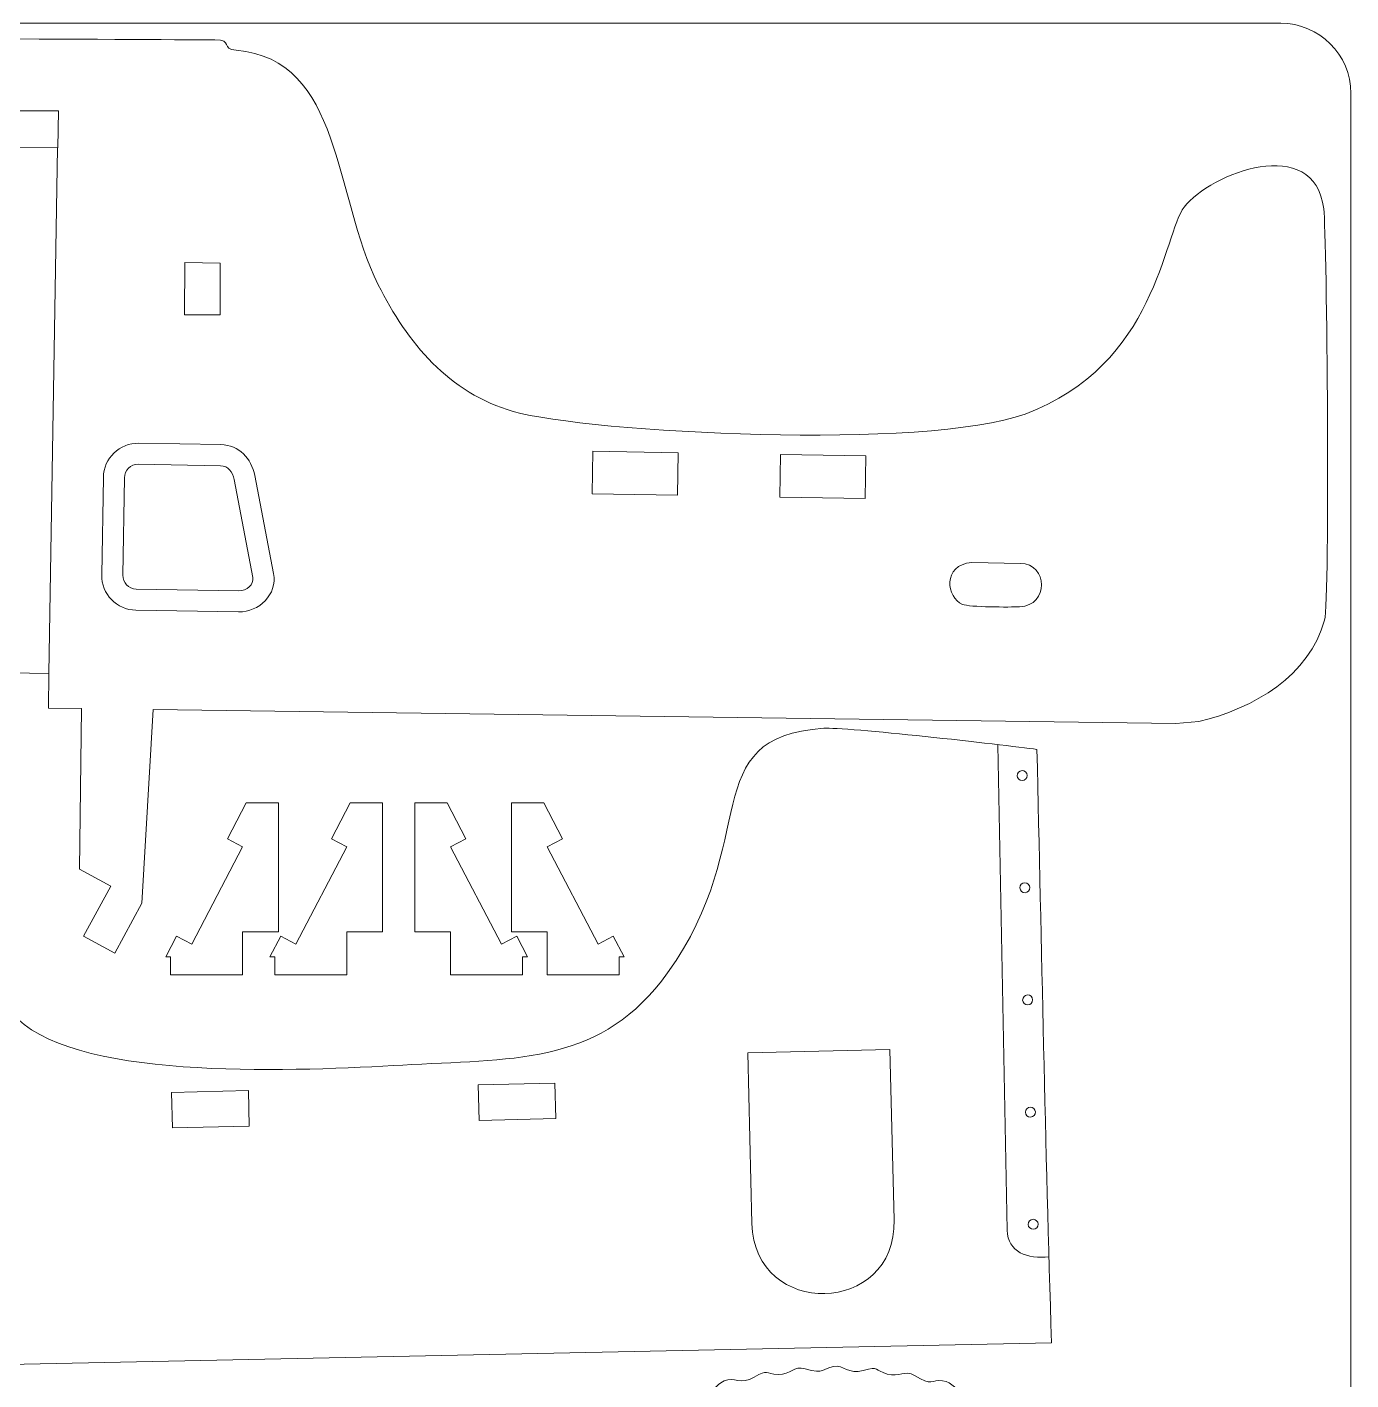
# Model space of a CAD drawing. Header units: centimetres. Extents: x -37.7 to 20.3, y -13.5 to 74.5.
# Drawn here: x 10.91 to 20.34, y 20.8 to 30.44 of the extents above; entities that cross this region are included whole.
import ezdxf

# ---------------------------------------------------------------- set-up
doc = ezdxf.new("R2010")
doc.units = ezdxf.units.CM
doc.header["$MEASUREMENT"] = 0
doc.layers.add('Camada 1', color=7, linetype='Continuous')

msp = doc.modelspace()

# ---------------------------------------------------------------- linework, layer by layer
at = {"layer": 'Camada 1', "color": 175, "lineweight": 20}
msp.add_open_spline([(-8.66006, -13.0371), (-8.66006, -13.3121), (-8.43505, -13.5371), (-8.16006, -13.5371), (-8.16006, -13.5371), (-8.16006, -13.5371), (19.83995, -13.5371), (19.83995, -13.5371), (19.83995, -13.5371), (20.11494, -13.5371), (20.33994, -13.3121), (20.33994, -13.0371), (20.33994, -13.0371), (20.33994, -13.0371), (20.33994, 29.96291), (20.33994, 29.96291), (20.33994, 29.96291), (20.33994, 30.23792), (20.11494, 30.46292), (19.83995, 30.46292), (19.83995, 30.46292), (19.83995, 30.46292), (-8.16006, 30.46292), (-8.16006, 30.46292), (-8.16006, 30.46292), (-8.43505, 30.46292), (-8.66006, 30.23792), (-8.66006, 29.96291)], degree=3, knots=[0, 0, 0, 0, 0.125, 0.125, 0.125, 0.125, 0.25, 0.25, 0.25, 0.25, 0.375, 0.375, 0.375, 0.375, 0.5, 0.5, 0.5, 0.5, 0.625, 0.625, 0.625, 0.625, 0.75, 0.75, 0.75, 0.75, 1, 1, 1, 1], dxfattribs=at)
at = {"layer": 'Camada 1', "lineweight": 9}
for points, knots in [([(11.81187, 25.57552), (11.81187, 25.57552), (11.73122, 24.19719), (11.73122, 24.19719), (11.73122, 24.19719), (11.73122, 24.19719), (11.53785, 23.84146), (11.53785, 23.84146), (11.53785, 23.84146), (11.53785, 23.84146), (11.31554, 23.9623), (11.31554, 23.9623), (11.31554, 23.9623), (11.31554, 23.9623), (11.50891, 24.31803), (11.50891, 24.31803), (11.50891, 24.31803), (11.50891, 24.31803), (11.28659, 24.43887), (11.28659, 24.43887), (11.28659, 24.43887), (11.28659, 24.43887), (11.30161, 25.58243), (11.30161, 25.58243), (11.30161, 25.58243), (11.30161, 25.58243), (11.06629, 25.58561), (11.06629, 25.58561), (11.06629, 25.58561), (11.06629, 25.58561), (11.06958, 25.8321), (11.06958, 25.8321), (11.06958, 25.8321), (11.06958, 25.8321), (10.79372, 25.8367), (10.79372, 25.8367), (10.79372, 25.8367), (10.79372, 25.8367), (10.85501, 29.57863), (10.85501, 29.57863), (10.85501, 29.57863), (10.85501, 29.57863), (11.133, 29.57401), (11.133, 29.57401), (11.133, 29.57401), (11.133, 29.57401), (11.13738, 29.8378), (11.13738, 29.8378), (11.13738, 29.8378), (8.81763, 29.84999), (6.32953, 29.83576), (4.03109, 29.87563), (4.03109, 29.87563), (4.03109, 29.87563), (4.02672, 29.60996), (4.02672, 29.60996), (4.02672, 29.60996), (4.02672, 29.60996), (3.77372, 29.61411), (3.77372, 29.61411), (3.77372, 29.61411), (3.77372, 29.61411), (3.76705, 29.20928), (3.76705, 29.20928), (3.76705, 29.20928), (3.76705, 29.20928), (4.02005, 29.20509), (4.02005, 29.20509), (4.02005, 29.20509), (4.02005, 29.20509), (3.96804, 26.06289), (3.96804, 26.06289), (3.96804, 26.06289), (3.96804, 26.06289), (3.71503, 26.06708), (3.71503, 26.06708), (3.71503, 26.06708), (3.71503, 26.06708), (3.70834, 25.66291), (3.70834, 25.66291), (3.70834, 25.66291), (3.70834, 25.66291), (-6.46866, 25.79428), (-6.46866, 25.79428), (-6.46866, 25.79428), (-6.43463, 27.19503), (-6.42061, 28.61667), (-6.39841, 30.01976), (-6.39841, 30.01976), (-6.15872, 30.05591), (-5.02435, 30.19153), (-4.88119, 30.18279), (-4.88119, 30.18279), (-3.95779, 30.1264), (-4.44177, 29.38707), (-3.75576, 28.44967), (-3.75576, 28.44967), (-3.28688, 27.80898), (-2.69517, 27.8467), (-1.9288, 27.81101), (-1.9288, 27.81101), (-1.27666, 27.78065), (0.30221, 27.69842), (0.82886, 28.11938), (0.82886, 28.11938), (1.57026, 28.71199), (1.29694, 29.9521), (2.34033, 30.21941), (2.34033, 30.21941), (2.34033, 30.21941), (2.68761, 30.30839), (2.68761, 30.30839), (2.68761, 30.30839), (3.36838, 30.40752), (11.10248, 30.34658), (12.25161, 30.34401), (12.25161, 30.34401), (12.38129, 30.34372), (12.29202, 30.27988), (12.40333, 30.27017), (12.40333, 30.27017), (13.16022, 30.20407), (13.09279, 29.24076), (13.41453, 28.59965), (13.41453, 28.59965), (13.62226, 28.18571), (13.91775, 27.82906), (14.37487, 27.69838), (14.37487, 27.69838), (14.91124, 27.54504), (17.3188, 27.42032), (18.01993, 27.67963), (18.01993, 27.67963), (18.95853, 28.02675), (19.0038, 28.95917), (19.15289, 29.15329), (19.15289, 29.15329), (19.33702, 29.39304), (20.08168, 29.68057), (20.14632, 29.14035), (20.14632, 29.14035), (20.16985, 28.94377), (20.19151, 26.35844), (20.15203, 26.21227), (20.15203, 26.21227), (20.0451, 25.81636), (19.64996, 25.58369), (19.2565, 25.48905), (19.2565, 25.48905), (19.2565, 25.48905), (19.09201, 25.47692), (19.09201, 25.47692), (19.09201, 25.47692), (19.09201, 25.47692), (11.81187, 25.57552), (11.81187, 25.57552)], [0, 0, 0, 0, 0.025, 0.025, 0.025, 0.025, 0.05, 0.05, 0.05, 0.05, 0.075, 0.075, 0.075, 0.075, 0.1, 0.1, 0.1, 0.1, 0.125, 0.125, 0.125, 0.125, 0.15, 0.15, 0.15, 0.15, 0.175, 0.175, 0.175, 0.175, 0.2, 0.2, 0.2, 0.2, 0.225, 0.225, 0.225, 0.225, 0.25, 0.25, 0.25, 0.25, 0.275, 0.275, 0.275, 0.275, 0.3, 0.3, 0.3, 0.3, 0.325, 0.325, 0.325, 0.325, 0.35, 0.35, 0.35, 0.35, 0.375, 0.375, 0.375, 0.375, 0.4, 0.4, 0.4, 0.4, 0.425, 0.425, 0.425, 0.425, 0.45, 0.45, 0.45, 0.45, 0.475, 0.475, 0.475, 0.475, 0.5, 0.5, 0.5, 0.5, 0.525, 0.525, 0.525, 0.525, 0.55, 0.55, 0.55, 0.55, 0.575, 0.575, 0.575, 0.575, 0.6, 0.6, 0.6, 0.6, 0.625, 0.625, 0.625, 0.625, 0.65, 0.65, 0.65, 0.65, 0.675, 0.675, 0.675, 0.675, 0.7, 0.7, 0.7, 0.7, 0.725, 0.725, 0.725, 0.725, 0.75, 0.75, 0.75, 0.75, 0.775, 0.775, 0.775, 0.775, 0.8, 0.8, 0.8, 0.8, 0.825, 0.825, 0.825, 0.825, 0.85, 0.85, 0.85, 0.85, 0.875, 0.875, 0.875, 0.875, 0.9, 0.9, 0.9, 0.9, 0.925, 0.925, 0.925, 0.925, 0.95, 0.95, 0.95, 0.95, 1, 1, 1, 1]), ([(12.28893, 28.75378), (12.28893, 28.75378), (12.28818, 28.38559), (12.28818, 28.38559), (12.28818, 28.38559), (12.28818, 28.38559), (12.03513, 28.38614), (12.03513, 28.38614), (12.03513, 28.38614), (12.03513, 28.38614), (12.03594, 28.75799), (12.03594, 28.75799), (12.03594, 28.75799), (12.03594, 28.75799), (12.28893, 28.75378), (12.28893, 28.75378)], [0, 0, 0, 0, 0.2, 0.2, 0.2, 0.2, 0.4, 0.4, 0.4, 0.4, 0.6, 0.6, 0.6, 0.6, 1, 1, 1, 1]), ([(15.54904, 27.40442), (15.54904, 27.40442), (14.94181, 27.41451), (14.94181, 27.41451), (14.94181, 27.41451), (14.94181, 27.41451), (14.93676, 27.11091), (14.93676, 27.11091), (14.93676, 27.11091), (14.93676, 27.11091), (15.544, 27.10081), (15.544, 27.10081), (15.544, 27.10081), (15.544, 27.10081), (15.54904, 27.40442), (15.54904, 27.40442)], [0, 0, 0, 0, 0.2, 0.2, 0.2, 0.2, 0.4, 0.4, 0.4, 0.4, 0.6, 0.6, 0.6, 0.6, 1, 1, 1, 1]), ([(16.2727, 27.0887), (16.2727, 27.0887), (16.27774, 27.3923), (16.27774, 27.3923), (16.27774, 27.3923), (16.27774, 27.3923), (16.88498, 27.38221), (16.88498, 27.38221), (16.88498, 27.38221), (16.88498, 27.38221), (16.87993, 27.0786), (16.87993, 27.0786), (16.87993, 27.0786), (16.87993, 27.0786), (16.2727, 27.0887), (16.2727, 27.0887)], [0, 0, 0, 0, 0.2, 0.2, 0.2, 0.2, 0.4, 0.4, 0.4, 0.4, 0.6, 0.6, 0.6, 0.6, 1, 1, 1, 1]), ([(17.98085, 26.30663), (17.91342, 26.30372), (17.62312, 26.30419), (17.57412, 26.32402), (17.57412, 26.32402), (17.46065, 26.36992), (17.42641, 26.60704), (17.63945, 26.62205), (17.63945, 26.62205), (17.63945, 26.62205), (17.986, 26.61629), (17.986, 26.61629), (17.986, 26.61629), (18.18523, 26.61298), (18.19029, 26.31564), (17.98085, 26.30663)], [0, 0, 0, 0, 0.2, 0.2, 0.2, 0.2, 0.4, 0.4, 0.4, 0.4, 0.6, 0.6, 0.6, 0.6, 1, 1, 1, 1]), ([(-0.07, 20.70151), (-0.07, 20.70151), (0.02165, 19.32387), (0.02165, 19.32387), (0.02165, 19.32387), (0.02165, 19.32387), (0.21786, 18.9697), (0.21786, 18.9697), (0.21786, 18.9697), (0.21786, 18.9697), (0.4392, 19.09231), (0.4392, 19.09231), (0.4392, 19.09231), (0.4392, 19.09231), (0.24299, 19.44648), (0.24299, 19.44648), (0.24299, 19.44648), (0.24299, 19.44648), (0.46433, 19.56909), (0.46433, 19.56909), (0.46433, 19.56909), (0.46433, 19.56909), (0.44019, 20.71249), (0.44019, 20.71249), (0.44019, 20.71249), (0.44019, 20.71249), (0.67547, 20.71755), (0.67547, 20.71755), (0.67547, 20.71755), (0.67547, 20.71755), (0.67022, 20.96401), (0.67022, 20.96401), (0.67022, 20.96401), (0.67022, 20.96401), (0.94603, 20.97081), (0.94603, 20.97081), (0.94603, 20.97081), (0.94603, 20.97081), (0.85488, 24.71214), (0.85488, 24.71214), (0.85488, 24.71214), (0.85488, 24.71214), (0.57693, 24.7053), (0.57693, 24.7053), (0.57693, 24.7053), (0.57693, 24.7053), (0.57044, 24.96904), (0.57044, 24.96904), (0.57044, 24.96904), (2.89003, 24.99974), (5.37816, 25.00538), (7.67621, 25.0636), (7.67621, 25.0636), (7.67621, 25.0636), (7.68269, 24.79796), (7.68269, 24.79796), (7.68269, 24.79796), (7.68269, 24.79796), (7.93566, 24.80414), (7.93566, 24.80414), (7.93566, 24.80414), (7.93566, 24.80414), (7.94556, 24.39937), (7.94556, 24.39937), (7.94556, 24.39937), (7.94556, 24.39937), (7.6926, 24.39317), (7.6926, 24.39317), (7.6926, 24.39317), (7.6926, 24.39317), (7.76969, 21.25148), (7.76969, 21.25148), (7.76969, 21.25148), (7.76969, 21.25148), (8.02266, 21.25769), (8.02266, 21.25769), (8.02266, 21.25769), (8.02266, 21.25769), (8.03257, 20.85359), (8.03257, 20.85359), (8.03257, 20.85359), (8.03257, 20.85359), (18.2082, 21.06619), (18.2082, 21.06619), (18.2082, 21.06619), (18.16299, 22.46662), (18.13762, 23.8881), (18.10423, 25.29097), (18.10423, 25.29097), (17.86425, 25.32521), (16.72884, 25.45177), (16.58576, 25.44189), (16.58576, 25.44189), (15.66284, 25.37812), (16.1527, 24.64268), (15.47419, 23.69983), (15.47419, 23.69983), (15.01044, 23.05542), (14.41845, 23.08841), (13.65239, 23.04661), (13.65239, 23.04661), (13.00052, 23.01105), (11.42235, 22.91622), (10.89236, 23.33296), (10.89236, 23.33296), (10.14625, 23.91964), (10.40967, 25.16189), (9.36417, 25.42086), (9.36417, 25.42086), (9.36417, 25.42086), (9.01619, 25.50707), (9.01619, 25.50707), (9.01619, 25.50707), (8.33465, 25.60076), (0.60129, 25.47808), (-0.54779, 25.46635), (-0.54779, 25.46635), (-0.67747, 25.46502), (-0.58769, 25.4019), (-0.69891, 25.3913), (-0.69891, 25.3913), (-1.45525, 25.31916), (-1.38013, 24.35641), (-1.69674, 23.71276), (-1.69674, 23.71276), (-1.90116, 23.29717), (-2.1938, 22.93818), (-2.64986, 22.80384), (-2.64986, 22.80384), (-3.185, 22.64623), (-5.59148, 22.5023), (-6.29466, 22.756), (-6.29466, 22.756), (-7.236, 23.09562), (-7.28871, 24.02765), (-7.43935, 24.22057), (-7.43935, 24.22057), (-7.62538, 24.45884), (-8.37232, 24.74042), (-8.43264, 24.19971), (-8.43264, 24.19971), (-8.4546, 24.00295), (-8.45562, 21.41752), (-8.41498, 21.27167), (-8.41498, 21.27167), (-8.30489, 20.87662), (-7.9079, 20.64712), (-7.5137, 20.55562), (-7.5137, 20.55562), (-7.5137, 20.55562), (-7.34912, 20.54481), (-7.34912, 20.54481), (-7.34912, 20.54481), (-7.34912, 20.54481), (-0.07, 20.70151), (-0.07, 20.70151)], [0, 0, 0, 0, 0.025, 0.025, 0.025, 0.025, 0.05, 0.05, 0.05, 0.05, 0.075, 0.075, 0.075, 0.075, 0.1, 0.1, 0.1, 0.1, 0.125, 0.125, 0.125, 0.125, 0.15, 0.15, 0.15, 0.15, 0.175, 0.175, 0.175, 0.175, 0.2, 0.2, 0.2, 0.2, 0.225, 0.225, 0.225, 0.225, 0.25, 0.25, 0.25, 0.25, 0.275, 0.275, 0.275, 0.275, 0.3, 0.3, 0.3, 0.3, 0.325, 0.325, 0.325, 0.325, 0.35, 0.35, 0.35, 0.35, 0.375, 0.375, 0.375, 0.375, 0.4, 0.4, 0.4, 0.4, 0.425, 0.425, 0.425, 0.425, 0.45, 0.45, 0.45, 0.45, 0.475, 0.475, 0.475, 0.475, 0.5, 0.5, 0.5, 0.5, 0.525, 0.525, 0.525, 0.525, 0.55, 0.55, 0.55, 0.55, 0.575, 0.575, 0.575, 0.575, 0.6, 0.6, 0.6, 0.6, 0.625, 0.625, 0.625, 0.625, 0.65, 0.65, 0.65, 0.65, 0.675, 0.675, 0.675, 0.675, 0.7, 0.7, 0.7, 0.7, 0.725, 0.725, 0.725, 0.725, 0.75, 0.75, 0.75, 0.75, 0.775, 0.775, 0.775, 0.775, 0.8, 0.8, 0.8, 0.8, 0.825, 0.825, 0.825, 0.825, 0.85, 0.85, 0.85, 0.85, 0.875, 0.875, 0.875, 0.875, 0.9, 0.9, 0.9, 0.9, 0.925, 0.925, 0.925, 0.925, 0.95, 0.95, 0.95, 0.95, 1, 1, 1, 1]), ([(12.70343, 24.91006), (12.70343, 24.91006), (12.70343, 23.99214), (12.70343, 23.99214), (12.70343, 23.99214), (12.70343, 23.99214), (12.44844, 23.99214), (12.44844, 23.99214), (12.44844, 23.99214), (12.44844, 23.99214), (12.44844, 23.68618), (12.44844, 23.68618), (12.44844, 23.68618), (12.44844, 23.68618), (11.93564, 23.68618), (11.93564, 23.68618), (11.93564, 23.68618), (11.93564, 23.68618), (11.93564, 23.81436), (11.93564, 23.81436), (11.93564, 23.81436), (11.93564, 23.81436), (11.90088, 23.81436), (11.90088, 23.81436), (11.90088, 23.81436), (11.90088, 23.81436), (11.97737, 23.96081), (11.97737, 23.96081), (11.97737, 23.96081), (11.97737, 23.96081), (12.08585, 23.90415), (12.08585, 23.90415), (12.08585, 23.90415), (12.08585, 23.90415), (12.44844, 24.59846), (12.44844, 24.59846), (12.44844, 24.59846), (12.44844, 24.59846), (12.33997, 24.65511), (12.33997, 24.65511), (12.33997, 24.65511), (12.33997, 24.65511), (12.4731, 24.91006), (12.4731, 24.91006), (12.4731, 24.91006), (12.4731, 24.91006), (12.70343, 24.91006), (12.70343, 24.91006)], [0, 0, 0, 0, 0.0769231, 0.0769231, 0.0769231, 0.0769231, 0.1538462, 0.1538462, 0.1538462, 0.1538462, 0.2307692, 0.2307692, 0.2307692, 0.2307692, 0.3076923, 0.3076923, 0.3076923, 0.3076923, 0.3846154, 0.3846154, 0.3846154, 0.3846154, 0.4615385, 0.4615385, 0.4615385, 0.4615385, 0.5384615, 0.5384615, 0.5384615, 0.5384615, 0.6153846, 0.6153846, 0.6153846, 0.6153846, 0.6923077, 0.6923077, 0.6923077, 0.6923077, 0.7692308, 0.7692308, 0.7692308, 0.7692308, 0.8461538, 0.8461538, 0.8461538, 0.8461538, 1, 1, 1, 1]), ([(13.44552, 24.91006), (13.44552, 24.91006), (13.44552, 23.99214), (13.44552, 23.99214), (13.44552, 23.99214), (13.44552, 23.99214), (13.19053, 23.99214), (13.19053, 23.99214), (13.19053, 23.99214), (13.19053, 23.99214), (13.19053, 23.68618), (13.19053, 23.68618), (13.19053, 23.68618), (13.19053, 23.68618), (12.67773, 23.68618), (12.67773, 23.68618), (12.67773, 23.68618), (12.67773, 23.68618), (12.67773, 23.81436), (12.67773, 23.81436), (12.67773, 23.81436), (12.67773, 23.81436), (12.64297, 23.81436), (12.64297, 23.81436), (12.64297, 23.81436), (12.64297, 23.81436), (12.71946, 23.96081), (12.71946, 23.96081), (12.71946, 23.96081), (12.71946, 23.96081), (12.82794, 23.90415), (12.82794, 23.90415), (12.82794, 23.90415), (12.82794, 23.90415), (13.19053, 24.59846), (13.19053, 24.59846), (13.19053, 24.59846), (13.19053, 24.59846), (13.08206, 24.65511), (13.08206, 24.65511), (13.08206, 24.65511), (13.08206, 24.65511), (13.21519, 24.91006), (13.21519, 24.91006), (13.21519, 24.91006), (13.21519, 24.91006), (13.44552, 24.91006), (13.44552, 24.91006)], [0, 0, 0, 0, 0.0769231, 0.0769231, 0.0769231, 0.0769231, 0.1538462, 0.1538462, 0.1538462, 0.1538462, 0.2307692, 0.2307692, 0.2307692, 0.2307692, 0.3076923, 0.3076923, 0.3076923, 0.3076923, 0.3846154, 0.3846154, 0.3846154, 0.3846154, 0.4615385, 0.4615385, 0.4615385, 0.4615385, 0.5384615, 0.5384615, 0.5384615, 0.5384615, 0.6153846, 0.6153846, 0.6153846, 0.6153846, 0.6923077, 0.6923077, 0.6923077, 0.6923077, 0.7692308, 0.7692308, 0.7692308, 0.7692308, 0.8461538, 0.8461538, 0.8461538, 0.8461538, 1, 1, 1, 1]), ([(13.6739, 24.91006), (13.6739, 24.91006), (13.6739, 23.99214), (13.6739, 23.99214), (13.6739, 23.99214), (13.6739, 23.99214), (13.92889, 23.99214), (13.92889, 23.99214), (13.92889, 23.99214), (13.92889, 23.99214), (13.92889, 23.68618), (13.92889, 23.68618), (13.92889, 23.68618), (13.92889, 23.68618), (14.44169, 23.68618), (14.44169, 23.68618), (14.44169, 23.68618), (14.44169, 23.68618), (14.44169, 23.81436), (14.44169, 23.81436), (14.44169, 23.81436), (14.44169, 23.81436), (14.47645, 23.81436), (14.47645, 23.81436), (14.47645, 23.81436), (14.47645, 23.81436), (14.39996, 23.96081), (14.39996, 23.96081), (14.39996, 23.96081), (14.39996, 23.96081), (14.29148, 23.90415), (14.29148, 23.90415), (14.29148, 23.90415), (14.29148, 23.90415), (13.92889, 24.59846), (13.92889, 24.59846), (13.92889, 24.59846), (13.92889, 24.59846), (14.03736, 24.65511), (14.03736, 24.65511), (14.03736, 24.65511), (14.03736, 24.65511), (13.90423, 24.91006), (13.90423, 24.91006), (13.90423, 24.91006), (13.90423, 24.91006), (13.6739, 24.91006), (13.6739, 24.91006)], [0, 0, 0, 0, 0.0769231, 0.0769231, 0.0769231, 0.0769231, 0.1538462, 0.1538462, 0.1538462, 0.1538462, 0.2307692, 0.2307692, 0.2307692, 0.2307692, 0.3076923, 0.3076923, 0.3076923, 0.3076923, 0.3846154, 0.3846154, 0.3846154, 0.3846154, 0.4615385, 0.4615385, 0.4615385, 0.4615385, 0.5384615, 0.5384615, 0.5384615, 0.5384615, 0.6153846, 0.6153846, 0.6153846, 0.6153846, 0.6923077, 0.6923077, 0.6923077, 0.6923077, 0.7692308, 0.7692308, 0.7692308, 0.7692308, 0.8461538, 0.8461538, 0.8461538, 0.8461538, 1, 1, 1, 1]), ([(14.36182, 24.91006), (14.36182, 24.91006), (14.36182, 23.99214), (14.36182, 23.99214), (14.36182, 23.99214), (14.36182, 23.99214), (14.61681, 23.99214), (14.61681, 23.99214), (14.61681, 23.99214), (14.61681, 23.99214), (14.61681, 23.68618), (14.61681, 23.68618), (14.61681, 23.68618), (14.61681, 23.68618), (15.12961, 23.68618), (15.12961, 23.68618), (15.12961, 23.68618), (15.12961, 23.68618), (15.12961, 23.81436), (15.12961, 23.81436), (15.12961, 23.81436), (15.12961, 23.81436), (15.16437, 23.81436), (15.16437, 23.81436), (15.16437, 23.81436), (15.16437, 23.81436), (15.08788, 23.96081), (15.08788, 23.96081), (15.08788, 23.96081), (15.08788, 23.96081), (14.9794, 23.90415), (14.9794, 23.90415), (14.9794, 23.90415), (14.9794, 23.90415), (14.61681, 24.59846), (14.61681, 24.59846), (14.61681, 24.59846), (14.61681, 24.59846), (14.72528, 24.65511), (14.72528, 24.65511), (14.72528, 24.65511), (14.72528, 24.65511), (14.59215, 24.91006), (14.59215, 24.91006), (14.59215, 24.91006), (14.59215, 24.91006), (14.36182, 24.91006), (14.36182, 24.91006)], [0, 0, 0, 0, 0.0769231, 0.0769231, 0.0769231, 0.0769231, 0.1538462, 0.1538462, 0.1538462, 0.1538462, 0.2307692, 0.2307692, 0.2307692, 0.2307692, 0.3076923, 0.3076923, 0.3076923, 0.3076923, 0.3846154, 0.3846154, 0.3846154, 0.3846154, 0.4615385, 0.4615385, 0.4615385, 0.4615385, 0.5384615, 0.5384615, 0.5384615, 0.5384615, 0.6153846, 0.6153846, 0.6153846, 0.6153846, 0.6923077, 0.6923077, 0.6923077, 0.6923077, 0.7692308, 0.7692308, 0.7692308, 0.7692308, 0.8461538, 0.8461538, 0.8461538, 0.8461538, 1, 1, 1, 1]), ([(17.08698, 21.94043), (17.08698, 21.94043), (17.0571, 23.15471), (17.0571, 23.15471), (17.0571, 23.15471), (17.0571, 23.15471), (16.0452, 23.12981), (16.0452, 23.12981), (16.0452, 23.12981), (16.0452, 23.12981), (16.07508, 21.91553), (16.07508, 21.91553), (16.07508, 21.91553), (16.09186, 21.23359), (17.10377, 21.25845), (17.08698, 21.94043)], [0, 0, 0, 0, 0.2, 0.2, 0.2, 0.2, 0.4, 0.4, 0.4, 0.4, 0.6, 0.6, 0.6, 0.6, 1, 1, 1, 1]), ([(12.48954, 22.86199), (12.48954, 22.86199), (11.94311, 22.84854), (11.94311, 22.84854), (11.94311, 22.84854), (11.94311, 22.84854), (11.94934, 22.59557), (11.94934, 22.59557), (11.94934, 22.59557), (11.94934, 22.59557), (12.49576, 22.60902), (12.49576, 22.60902), (12.49576, 22.60902), (12.49576, 22.60902), (12.48954, 22.86199), (12.48954, 22.86199)], [0, 0, 0, 0, 0.2, 0.2, 0.2, 0.2, 0.4, 0.4, 0.4, 0.4, 0.6, 0.6, 0.6, 0.6, 1, 1, 1, 1]), ([(14.13151, 22.64927), (14.13151, 22.64927), (14.12528, 22.90225), (14.12528, 22.90225), (14.12528, 22.90225), (14.12528, 22.90225), (14.67171, 22.91569), (14.67171, 22.91569), (14.67171, 22.91569), (14.67171, 22.91569), (14.67793, 22.66272), (14.67793, 22.66272), (14.67793, 22.66272), (14.67793, 22.66272), (14.13151, 22.64927), (14.13151, 22.64927)], [0, 0, 0, 0, 0.2, 0.2, 0.2, 0.2, 0.4, 0.4, 0.4, 0.4, 0.6, 0.6, 0.6, 0.6, 1, 1, 1, 1]), ([(13.92138, 16.71283), (13.90818, 16.84174), (13.82524, 16.82614), (13.82797, 16.92152), (13.82797, 16.92152), (13.83222, 17.06964), (13.79339, 17.03777), (13.75929, 17.11228), (13.75929, 17.11228), (13.72784, 17.18095), (13.78929, 17.22964), (13.73248, 17.32426), (13.73248, 17.32426), (13.66952, 17.42911), (13.71125, 17.39986), (13.71277, 17.49537), (13.71277, 17.49537), (13.71424, 17.58834), (13.64859, 17.60635), (13.67285, 17.68755), (13.67285, 17.68755), (13.71536, 17.82981), (13.66952, 17.80863), (13.65586, 17.88951), (13.65586, 17.88951), (13.64325, 17.96414), (13.7154, 17.99509), (13.68491, 18.10115), (13.68491, 18.10115), (13.65115, 18.21858), (13.68375, 18.17957), (13.70993, 18.27157), (13.70993, 18.27157), (13.73538, 18.36098), (13.67694, 18.39559), (13.72121, 18.46751), (13.72121, 18.46751), (13.79907, 18.59407), (13.74935, 18.58543), (13.75713, 18.66706), (13.75713, 18.66706), (13.7643, 18.74251), (13.84212, 18.75362), (13.84001, 18.86387), (13.84001, 18.86387), (13.8377, 18.98611), (13.85911, 18.93995), (13.90824, 19.02209), (13.90824, 19.02209), (13.95595, 19.10191), (13.90844, 19.15028), (13.96972, 19.20836), (13.96972, 19.20836), (14.0775, 19.31054), (14.02752, 19.31524), (14.05618, 19.39199), (14.05618, 19.39199), (14.08267, 19.46289), (14.16062, 19.45345), (14.18716, 19.5605), (14.18716, 19.5605), (14.21665, 19.67936), (14.22548, 19.62913), (14.29425, 19.69565), (14.29425, 19.69565), (14.36078, 19.75999), (14.32731, 19.8195), (14.4018, 19.85977), (14.4018, 19.85977), (14.53258, 19.93043), (14.48504, 19.94766), (14.53263, 20.01459), (14.53263, 20.01459), (14.57655, 20.07637), (14.64951, 20.04708), (14.70278, 20.14357), (14.70278, 20.14357), (14.76193, 20.25069), (14.75767, 20.19997), (14.84122, 20.24641), (14.84122, 20.24641), (14.92212, 20.29137), (14.9053, 20.35747), (14.9875, 20.37709), (14.9875, 20.37709), (15.13206, 20.41164), (15.09078, 20.44057), (15.154, 20.49284), (15.154, 20.49284), (15.21218, 20.54093), (15.2751, 20.49425), (15.35185, 20.5736), (15.35185, 20.5736), (15.43687, 20.66146), (15.41933, 20.61363), (15.51205, 20.63684), (15.51205, 20.63684), (15.60209, 20.65938), (15.60265, 20.72756), (15.68729, 20.72518), (15.68729, 20.72518), (15.83576, 20.72103), (15.80344, 20.75976), (15.87799, 20.79387), (15.87799, 20.79387), (15.94668, 20.82532), (15.9954, 20.7639), (16.09002, 20.82068), (16.09002, 20.82068), (16.19477, 20.88357), (16.16549, 20.84196), (16.26109, 20.84039), (16.26109, 20.84039), (16.35377, 20.83889), (16.37232, 20.9045), (16.45326, 20.88031), (16.45326, 20.88031), (16.59554, 20.83782), (16.57427, 20.88361), (16.65526, 20.89729), (16.65526, 20.89729), (16.72987, 20.90991), (16.76091, 20.83773), (16.86691, 20.86825), (16.86691, 20.86825), (16.98418, 20.90204), (16.94533, 20.8694), (17.0373, 20.84323), (17.0373, 20.84323), (17.12673, 20.81779), (17.16141, 20.87621), (17.23325, 20.83196), (17.23325, 20.83196), (17.35963, 20.75411), (17.35127, 20.80381), (17.4328, 20.79603), (17.4328, 20.79603), (17.50815, 20.78885), (17.51947, 20.71102), (17.6296, 20.71316), (17.6296, 20.71316), (17.75182, 20.71554), (17.70573, 20.69395), (17.78786, 20.64492), (17.78786, 20.64492), (17.86774, 20.59722), (17.9161, 20.64465), (17.9741, 20.58346), (17.9741, 20.58346), (18.07627, 20.47565), (18.08108, 20.52564), (18.15772, 20.49698), (18.15772, 20.49698), (18.22862, 20.47046), (18.21921, 20.39252), (18.32623, 20.36601), (18.32623, 20.36601), (18.44507, 20.33656), (18.39488, 20.32759), (18.46139, 20.25891), (18.46139, 20.25891), (18.52582, 20.19236), (18.58533, 20.22577), (18.6255, 20.15135), (18.6255, 20.15135), (18.69598, 20.02076), (18.71372, 20.06796), (18.78034, 20.02053), (18.78034, 20.02053), (18.84205, 19.97663), (18.81279, 19.9037), (18.90934, 19.85039), (18.90934, 19.85039), (19.01638, 19.79128), (18.96576, 19.79537), (19.01212, 19.71195), (19.01212, 19.71195), (19.06084, 19.62431), (19.12642, 19.65416), (19.14515, 19.55297), (19.14515, 19.55297), (19.17295, 19.40279), (19.27612, 19.45055), (19.28474, 19.32646), (19.28474, 19.32646), (19.29469, 19.18332), (19.39168, 19.2041), (19.39733, 19.10464), (19.39733, 19.10464), (19.4055, 18.96095), (19.43763, 18.99528), (19.47676, 18.92496), (19.47676, 18.92496), (19.51454, 18.85704), (19.45213, 18.80757), (19.53715, 18.70814), (19.53715, 18.70814), (19.61412, 18.61813), (19.51994, 18.57402), (19.58645, 18.46317), (19.58645, 18.46317), (19.64936, 18.35825), (19.60763, 18.38764), (19.60615, 18.29208), (19.60615, 18.29208), (19.6047, 18.19916), (19.67024, 18.18091), (19.64605, 18.0999), (19.64605, 18.0999), (19.60356, 17.95761), (19.64939, 17.97877), (19.66302, 17.89792), (19.66302, 17.89792), (19.67561, 17.82323), (19.60347, 17.79227), (19.63398, 17.68627), (19.63398, 17.68627), (19.66778, 17.5689), (19.63507, 17.60779), (19.60897, 17.51586), (19.60897, 17.51586), (19.58354, 17.42634), (19.64195, 17.39182), (19.5977, 17.31992), (19.5977, 17.31992), (19.51985, 17.19347), (19.56952, 17.20194), (19.56176, 17.12037), (19.56176, 17.12037), (19.55459, 17.04504), (19.47676, 17.03376), (19.4789, 16.92355), (19.4789, 16.92355), (19.48128, 16.80136), (19.45972, 16.84743), (19.41066, 16.76533), (19.41066, 16.76533), (19.36293, 16.68541), (19.41039, 16.63706), (19.34918, 16.57906), (19.34918, 16.57906), (19.24134, 16.47683), (19.29136, 16.47189), (19.26272, 16.39544), (19.26272, 16.39544), (19.23613, 16.32447), (19.15824, 16.33391), (19.13173, 16.22694), (19.13173, 16.22694), (19.10229, 16.10813), (19.09339, 16.15833), (19.02465, 16.09179), (19.02465, 16.09179), (18.95807, 16.02732), (18.99159, 15.96792), (18.91708, 15.92767), (18.91708, 15.92767), (18.78643, 15.85708), (18.83378, 15.83958), (18.78628, 15.77281), (18.78628, 15.77281), (18.74236, 15.71109), (18.66942, 15.74038), (18.61609, 15.64385), (18.61609, 15.64385), (18.55688, 15.53665), (18.56118, 15.58745), (18.47767, 15.54102), (18.47767, 15.54102), (18.39672, 15.49604), (18.41362, 15.42994), (18.33136, 15.41033), (18.33136, 15.41033), (18.18695, 15.37589), (18.22802, 15.34679), (18.16486, 15.29458), (18.16486, 15.29458), (18.10676, 15.24656), (18.04368, 15.29322), (17.96705, 15.21389), (17.96705, 15.21389), (17.88208, 15.12593), (17.89958, 15.17382), (17.80683, 15.15059), (17.80683, 15.15059), (17.71682, 15.12805), (17.71627, 15.05987), (17.63162, 15.06224), (17.63162, 15.06224), (17.48314, 15.06635), (17.51551, 15.02768), (17.44089, 14.99355), (17.44089, 14.99355), (17.37219, 14.96214), (17.32352, 15.02366), (17.22891, 14.9668), (17.22891, 14.9668), (17.12409, 14.90379), (17.15341, 14.94547), (17.05778, 14.94701), (17.05778, 14.94701), (16.96509, 14.94851), (16.94656, 14.88291), (16.86563, 14.90711), (16.86563, 14.90711), (16.72335, 14.94962), (16.74441, 14.90374), (16.66366, 14.89012), (16.66366, 14.89012), (16.589, 14.87753), (16.55804, 14.94967), (16.45196, 14.91919), (16.45196, 14.91919), (16.3345, 14.88542), (16.37364, 14.91807), (16.28159, 14.9442), (16.28159, 14.9442), (16.19208, 14.9696), (16.15755, 14.91123), (16.08564, 14.95548), (16.08564, 14.95548), (15.95914, 15.03334), (15.96763, 14.98358), (15.88607, 14.99139), (15.88607, 14.99139), (15.81067, 14.9986), (15.79955, 15.07637), (15.68925, 15.07427), (15.68925, 15.07427), (15.56709, 15.07194), (15.61321, 15.09337), (15.53102, 15.14252), (15.53102, 15.14252), (15.45119, 15.19026), (15.40293, 15.14265), (15.34478, 15.20401), (15.34478, 15.20401), (15.24264, 15.31178), (15.23776, 15.26178), (15.16117, 15.29044), (15.16117, 15.29044), (15.09034, 15.31695), (15.09961, 15.39494), (14.99263, 15.42143), (14.99263, 15.42143), (14.87387, 15.45086), (14.92394, 15.45992), (14.8575, 15.52852), (14.8575, 15.52852), (14.79299, 15.59512), (14.73364, 15.56162), (14.69339, 15.63609), (14.69339, 15.63609), (14.62281, 15.76678), (14.60523, 15.71941), (14.53853, 15.76691), (14.53853, 15.76691), (14.47679, 15.81084), (14.5061, 15.88379), (14.40962, 15.93706), (14.40962, 15.93706), (14.30249, 15.99622), (14.35323, 15.99184), (14.30675, 16.07549), (14.30675, 16.07549), (14.2617, 16.15657), (14.19575, 16.13937), (14.17607, 16.22179), (14.17607, 16.22179), (14.14155, 16.36632), (14.11261, 16.32502), (14.06032, 16.38829), (14.06032, 16.38829), (14.01225, 16.44645), (14.05892, 16.50943), (13.9796, 16.58614), (13.9796, 16.58614), (13.93221, 16.63196), (13.92182, 16.6352), (13.92138, 16.71283)], [0, 0, 0, 0, 0.0104167, 0.0104167, 0.0104167, 0.0104167, 0.0208333, 0.0208333, 0.0208333, 0.0208333, 0.03125, 0.03125, 0.03125, 0.03125, 0.0416667, 0.0416667, 0.0416667, 0.0416667, 0.0520833, 0.0520833, 0.0520833, 0.0520833, 0.0625, 0.0625, 0.0625, 0.0625, 0.0729167, 0.0729167, 0.0729167, 0.0729167, 0.0833333, 0.0833333, 0.0833333, 0.0833333, 0.09375, 0.09375, 0.09375, 0.09375, 0.1041667, 0.1041667, 0.1041667, 0.1041667, 0.1145833, 0.1145833, 0.1145833, 0.1145833, 0.125, 0.125, 0.125, 0.125, 0.1354167, 0.1354167, 0.1354167, 0.1354167, 0.1458333, 0.1458333, 0.1458333, 0.1458333, 0.15625, 0.15625, 0.15625, 0.15625, 0.1666667, 0.1666667, 0.1666667, 0.1666667, 0.1770833, 0.1770833, 0.1770833, 0.1770833, 0.1875, 0.1875, 0.1875, 0.1875, 0.1979167, 0.1979167, 0.1979167, 0.1979167, 0.2083333, 0.2083333, 0.2083333, 0.2083333, 0.21875, 0.21875, 0.21875, 0.21875, 0.2291667, 0.2291667, 0.2291667, 0.2291667, 0.2395833, 0.2395833, 0.2395833, 0.2395833, 0.25, 0.25, 0.25, 0.25, 0.2604167, 0.2604167, 0.2604167, 0.2604167, 0.2708333, 0.2708333, 0.2708333, 0.2708333, 0.28125, 0.28125, 0.28125, 0.28125, 0.2916667, 0.2916667, 0.2916667, 0.2916667, 0.3020833, 0.3020833, 0.3020833, 0.3020833, 0.3125, 0.3125, 0.3125, 0.3125, 0.3229167, 0.3229167, 0.3229167, 0.3229167, 0.3333333, 0.3333333, 0.3333333, 0.3333333, 0.34375, 0.34375, 0.34375, 0.34375, 0.3541667, 0.3541667, 0.3541667, 0.3541667, 0.3645833, 0.3645833, 0.3645833, 0.3645833, 0.375, 0.375, 0.375, 0.375, 0.3854167, 0.3854167, 0.3854167, 0.3854167, 0.3958333, 0.3958333, 0.3958333, 0.3958333, 0.40625, 0.40625, 0.40625, 0.40625, 0.4166667, 0.4166667, 0.4166667, 0.4166667, 0.4270833, 0.4270833, 0.4270833, 0.4270833, 0.4375, 0.4375, 0.4375, 0.4375, 0.4479167, 0.4479167, 0.4479167, 0.4479167, 0.4583333, 0.4583333, 0.4583333, 0.4583333, 0.46875, 0.46875, 0.46875, 0.46875, 0.4791667, 0.4791667, 0.4791667, 0.4791667, 0.4895833, 0.4895833, 0.4895833, 0.4895833, 0.5, 0.5, 0.5, 0.5, 0.5104167, 0.5104167, 0.5104167, 0.5104167, 0.5208333, 0.5208333, 0.5208333, 0.5208333, 0.53125, 0.53125, 0.53125, 0.53125, 0.5416667, 0.5416667, 0.5416667, 0.5416667, 0.5520833, 0.5520833, 0.5520833, 0.5520833, 0.5625, 0.5625, 0.5625, 0.5625, 0.5729167, 0.5729167, 0.5729167, 0.5729167, 0.5833333, 0.5833333, 0.5833333, 0.5833333, 0.59375, 0.59375, 0.59375, 0.59375, 0.6041667, 0.6041667, 0.6041667, 0.6041667, 0.6145833, 0.6145833, 0.6145833, 0.6145833, 0.625, 0.625, 0.625, 0.625, 0.6354167, 0.6354167, 0.6354167, 0.6354167, 0.6458333, 0.6458333, 0.6458333, 0.6458333, 0.65625, 0.65625, 0.65625, 0.65625, 0.6666667, 0.6666667, 0.6666667, 0.6666667, 0.6770833, 0.6770833, 0.6770833, 0.6770833, 0.6875, 0.6875, 0.6875, 0.6875, 0.6979167, 0.6979167, 0.6979167, 0.6979167, 0.7083333, 0.7083333, 0.7083333, 0.7083333, 0.71875, 0.71875, 0.71875, 0.71875, 0.7291667, 0.7291667, 0.7291667, 0.7291667, 0.7395833, 0.7395833, 0.7395833, 0.7395833, 0.75, 0.75, 0.75, 0.75, 0.7604167, 0.7604167, 0.7604167, 0.7604167, 0.7708333, 0.7708333, 0.7708333, 0.7708333, 0.78125, 0.78125, 0.78125, 0.78125, 0.7916667, 0.7916667, 0.7916667, 0.7916667, 0.8020833, 0.8020833, 0.8020833, 0.8020833, 0.8125, 0.8125, 0.8125, 0.8125, 0.8229167, 0.8229167, 0.8229167, 0.8229167, 0.8333333, 0.8333333, 0.8333333, 0.8333333, 0.84375, 0.84375, 0.84375, 0.84375, 0.8541667, 0.8541667, 0.8541667, 0.8541667, 0.8645833, 0.8645833, 0.8645833, 0.8645833, 0.875, 0.875, 0.875, 0.875, 0.8854167, 0.8854167, 0.8854167, 0.8854167, 0.8958333, 0.8958333, 0.8958333, 0.8958333, 0.90625, 0.90625, 0.90625, 0.90625, 0.9166667, 0.9166667, 0.9166667, 0.9166667, 0.9270833, 0.9270833, 0.9270833, 0.9270833, 0.9375, 0.9375, 0.9375, 0.9375, 0.9479167, 0.9479167, 0.9479167, 0.9479167, 0.9583333, 0.9583333, 0.9583333, 0.9583333, 0.96875, 0.96875, 0.96875, 0.96875, 0.9791667, 0.9791667, 0.9791667, 0.9791667, 1, 1, 1, 1])]:
    msp.add_open_spline(points, degree=3, knots=knots, dxfattribs=at)
at = {"layer": 'Camada 1', "color": 140, "lineweight": 9}
msp.add_open_spline([(11.06958, 25.8321), (11.06958, 25.8321), (11.12981, 29.57406), (11.12981, 29.57406)], degree=3, dxfattribs=at)
for points, knots in [([(11.68849, 26.2827), (11.68849, 26.2827), (12.41969, 26.27055), (12.41969, 26.27055), (12.41969, 26.27055), (12.56513, 26.26813), (12.69731, 26.39423), (12.66846, 26.54453), (12.66846, 26.54453), (12.66846, 26.54453), (12.53479, 27.24111), (12.53479, 27.24111), (12.53479, 27.24111), (12.51164, 27.36178), (12.4226, 27.45966), (12.29424, 27.4618), (12.29424, 27.4618), (12.29424, 27.4618), (11.70825, 27.47154), (11.70825, 27.47154), (11.70825, 27.47154), (11.57193, 27.47381), (11.45907, 27.36464), (11.4568, 27.22832), (11.4568, 27.22832), (11.4568, 27.22832), (11.44526, 26.53415), (11.44526, 26.53415), (11.44526, 26.53415), (11.443, 26.39782), (11.55216, 26.28497), (11.68849, 26.2827)], [0, 0, 0, 0, 0.1111111, 0.1111111, 0.1111111, 0.1111111, 0.2222222, 0.2222222, 0.2222222, 0.2222222, 0.3333333, 0.3333333, 0.3333333, 0.3333333, 0.4444444, 0.4444444, 0.4444444, 0.4444444, 0.5555556, 0.5555556, 0.5555556, 0.5555556, 0.6666667, 0.6666667, 0.6666667, 0.6666667, 0.7777778, 0.7777778, 0.7777778, 0.7777778, 1, 1, 1, 1]), ([(18.19208, 21.67867), (18.03674, 21.66032), (17.8954, 21.71004), (17.89231, 21.86835), (17.89231, 21.86835), (17.89231, 21.86835), (17.82525, 25.3249), (17.82525, 25.3249)], [0, 0, 0, 0, 0.3333333, 0.3333333, 0.3333333, 0.3333333, 1, 1, 1, 1]), ([(17.99783, 25.1407), (17.97823, 25.14021), (17.96274, 25.12394), (17.96322, 25.10433), (17.96322, 25.10433), (17.9637, 25.08473), (17.97998, 25.06924), (17.99958, 25.06972), (17.99958, 25.06972), (18.01918, 25.0702), (18.03468, 25.08648), (18.0342, 25.10608), (18.0342, 25.10608), (18.03371, 25.12569), (18.01744, 25.14118), (17.99783, 25.1407)], [0, 0, 0, 0, 0.2, 0.2, 0.2, 0.2, 0.4, 0.4, 0.4, 0.4, 0.6, 0.6, 0.6, 0.6, 1, 1, 1, 1]), ([(18.01749, 24.34178), (17.99789, 24.3413), (17.9824, 24.32502), (17.98288, 24.30542), (17.98288, 24.30542), (17.98336, 24.28581), (17.99964, 24.27032), (18.01924, 24.2708), (18.01924, 24.2708), (18.03885, 24.27128), (18.05434, 24.28756), (18.05386, 24.30716), (18.05386, 24.30716), (18.05337, 24.32677), (18.0371, 24.34226), (18.01749, 24.34178)], [0, 0, 0, 0, 0.2, 0.2, 0.2, 0.2, 0.4, 0.4, 0.4, 0.4, 0.6, 0.6, 0.6, 0.6, 1, 1, 1, 1]), ([(18.03716, 23.54286), (18.01755, 23.54238), (18.00206, 23.5261), (18.00254, 23.5065), (18.00254, 23.5065), (18.00302, 23.48689), (18.0193, 23.4714), (18.0389, 23.47188), (18.0389, 23.47188), (18.05851, 23.47236), (18.074, 23.48864), (18.07352, 23.50825), (18.07352, 23.50825), (18.07304, 23.52785), (18.05676, 23.54334), (18.03716, 23.54286)], [0, 0, 0, 0, 0.2, 0.2, 0.2, 0.2, 0.4, 0.4, 0.4, 0.4, 0.6, 0.6, 0.6, 0.6, 1, 1, 1, 1]), ([(18.05682, 22.74394), (18.03721, 22.74346), (18.02172, 22.72718), (18.0222, 22.70758), (18.0222, 22.70758), (18.02268, 22.68798), (18.03896, 22.67248), (18.05856, 22.67296), (18.05856, 22.67296), (18.07817, 22.67345), (18.09366, 22.68972), (18.09318, 22.70933), (18.09318, 22.70933), (18.0927, 22.72893), (18.07642, 22.74443), (18.05682, 22.74394)], [0, 0, 0, 0, 0.2, 0.2, 0.2, 0.2, 0.4, 0.4, 0.4, 0.4, 0.6, 0.6, 0.6, 0.6, 1, 1, 1, 1]), ([(18.07648, 21.94503), (18.05687, 21.94454), (18.04138, 21.92827), (18.04186, 21.90866), (18.04186, 21.90866), (18.04235, 21.88906), (18.05862, 21.87356), (18.07823, 21.87405), (18.07823, 21.87405), (18.09783, 21.87453), (18.11332, 21.89081), (18.11284, 21.91041), (18.11284, 21.91041), (18.11236, 21.93001), (18.09608, 21.94551), (18.07648, 21.94503)], [0, 0, 0, 0, 0.2, 0.2, 0.2, 0.2, 0.4, 0.4, 0.4, 0.4, 0.6, 0.6, 0.6, 0.6, 1, 1, 1, 1])]:
    msp.add_open_spline(points, degree=3, knots=knots, dxfattribs=at)
at = {"layer": 'Camada 1', "color": 250, "lineweight": 9}
msp.add_open_spline([(11.69098, 26.43268), (11.69098, 26.43268), (12.42218, 26.42053), (12.42218, 26.42053), (12.42218, 26.42053), (12.47573, 26.41964), (12.53124, 26.46367), (12.52115, 26.51627), (12.52115, 26.51627), (12.52115, 26.51627), (12.38748, 27.21284), (12.38748, 27.21284), (12.38748, 27.21284), (12.3774, 27.26544), (12.34529, 27.31093), (12.29175, 27.31182), (12.29175, 27.31182), (12.29175, 27.31182), (11.70576, 27.32156), (11.70576, 27.32156), (11.70576, 27.32156), (11.65221, 27.32245), (11.60767, 27.27937), (11.60678, 27.22582), (11.60678, 27.22582), (11.60678, 27.22582), (11.59524, 26.53166), (11.59524, 26.53166), (11.59524, 26.53166), (11.59435, 26.47811), (11.63743, 26.43357), (11.69098, 26.43268)], degree=3, knots=[0, 0, 0, 0, 0.1111111, 0.1111111, 0.1111111, 0.1111111, 0.2222222, 0.2222222, 0.2222222, 0.2222222, 0.3333333, 0.3333333, 0.3333333, 0.3333333, 0.4444444, 0.4444444, 0.4444444, 0.4444444, 0.5555556, 0.5555556, 0.5555556, 0.5555556, 0.6666667, 0.6666667, 0.6666667, 0.6666667, 0.7777778, 0.7777778, 0.7777778, 0.7777778, 1, 1, 1, 1], dxfattribs=at)

doc.saveas('drawing.dxf')
